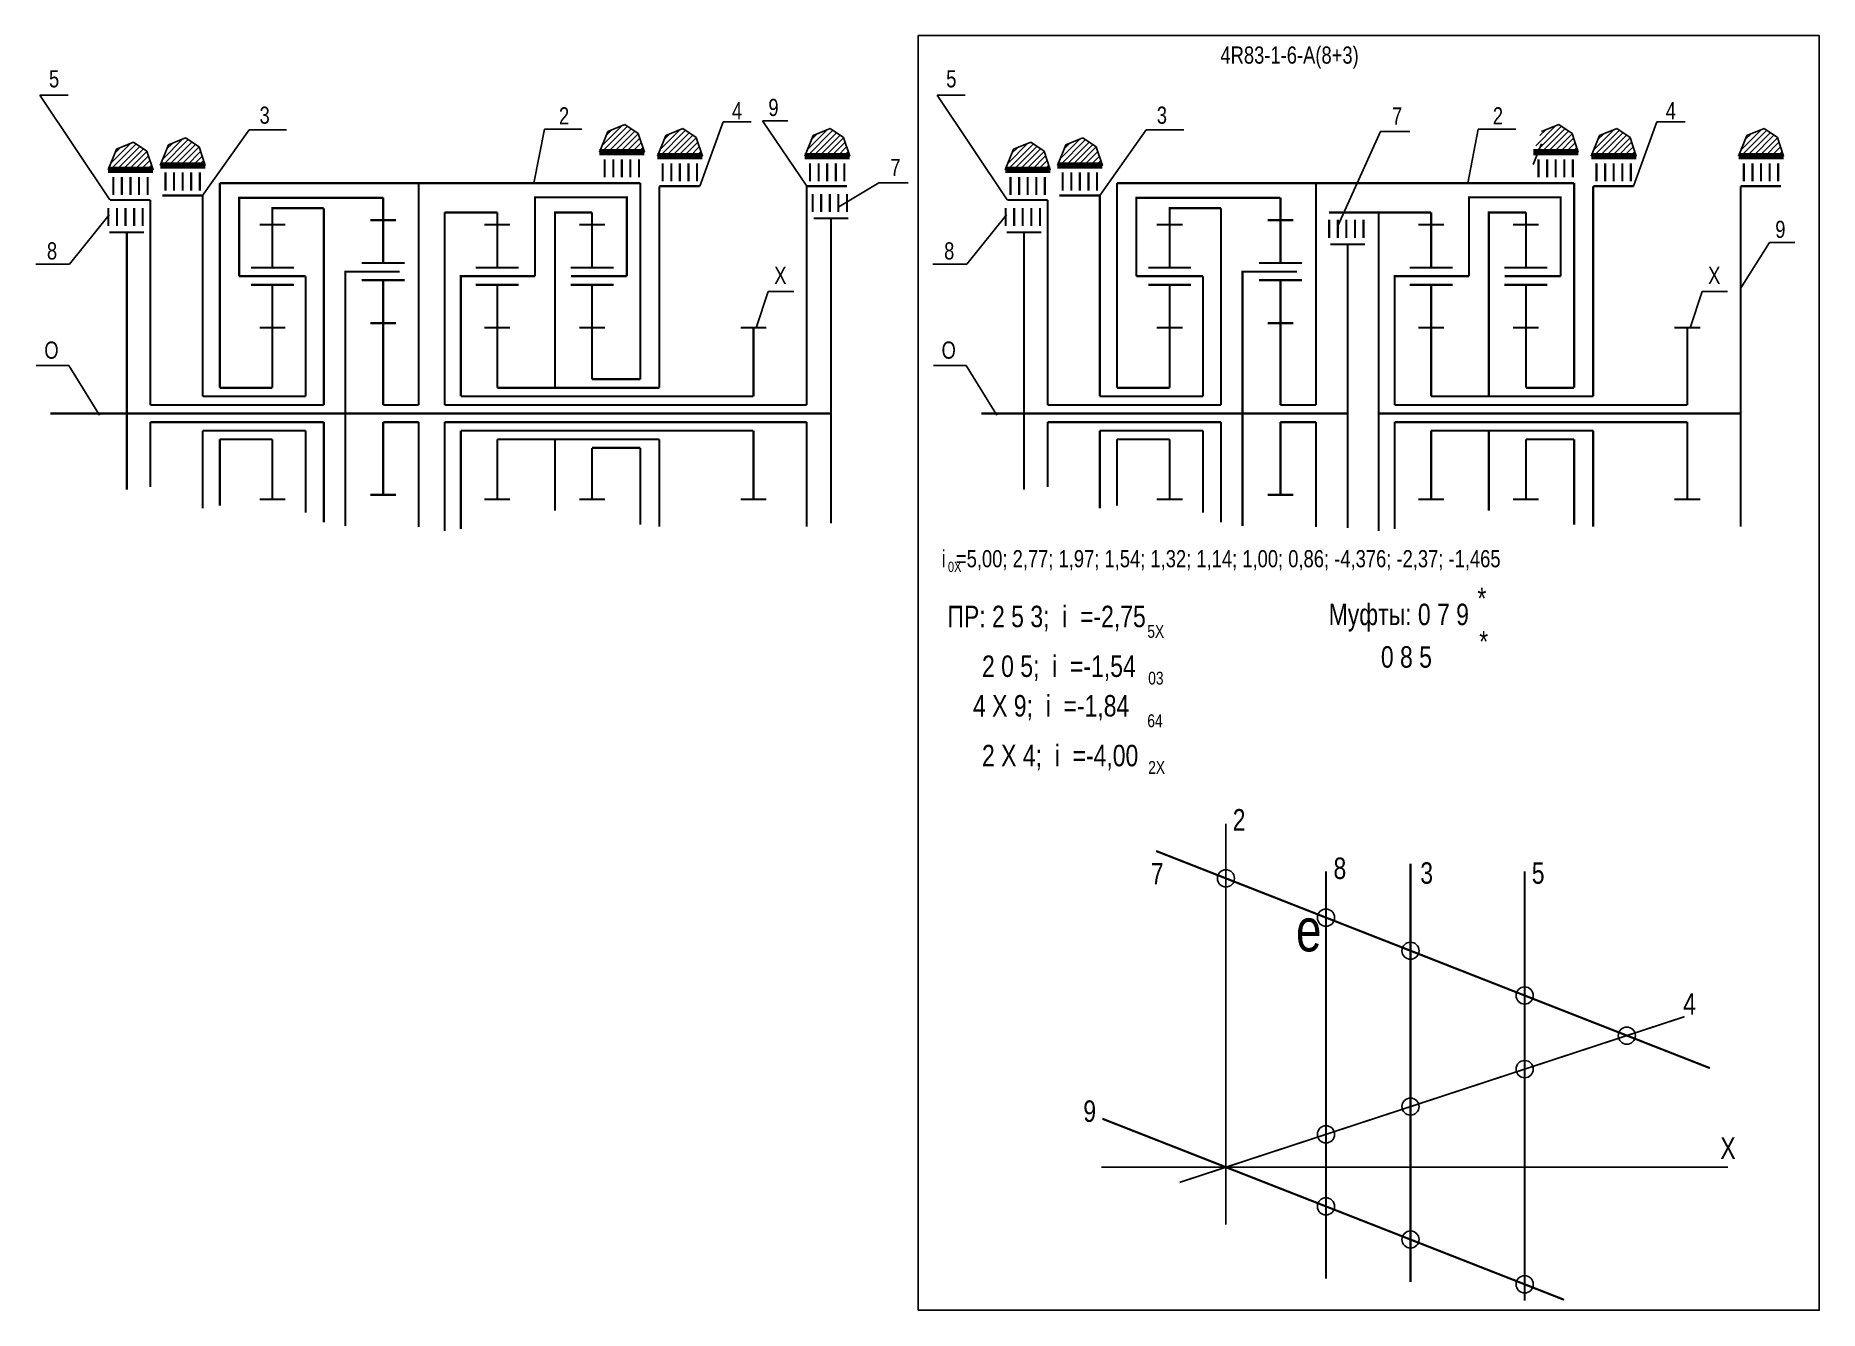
# Model space of a CAD drawing. Extents: x -558 to -142, y 153 to 450.
import ezdxf

# ---------------------------------------------------------------- set-up
doc = ezdxf.new("R2010")
doc.units = 0
doc.header["$LTSCALE"] = 15
doc.layers.get('0').update_dxf_attribs({"linetype": 'CONTINUOUS'})
doc.layers.add('DIM', color=92, linetype='CONTINUOUS')
doc.layers.add('MAIN', color=5, linetype='CONTINUOUS')
doc.styles.add('AMK', font='amk.shx', dxfattribs={"width": 0.8})

msp = doc.modelspace()

# ---------------------------------------------------------------- hatches: boundary and pattern name
at = {"layer": 'DIM'}
h = msp.add_hatch(dxfattribs=at)
h.set_pattern_fill('_USER', color=0, angle=45, style=0, pattern_type=0)
h.set_pattern_definition([(45, (-174.4936, -2.958), (-0.7071068, 0.7071068), [])])
h.paths.add_polyline_path([(-424.79, 427.56), (-426.73, 422.74), (-416.24, 422.74), (-417.69, 427.06), (-420.8, 429.18)])
h = msp.add_hatch(dxfattribs=at)
h.set_pattern_fill('_USER', color=0, angle=45, style=0, pattern_type=0)
h.set_pattern_definition([(45, (-160.9732, -3.8894), (-0.7071068, 0.7071068), [])])
h.paths.add_polyline_path([(-411.27, 426.63), (-413.21, 421.81), (-402.72, 421.81), (-404.17, 426.13), (-407.28, 428.25)])
h = msp.add_hatch(dxfattribs=at)
h.set_pattern_fill('_USER', color=0, angle=45, style=0, pattern_type=0)
h.set_pattern_definition([(45, (-126.6354, -3.8894), (-0.7071068, 0.7071068), [])])
h.paths.add_polyline_path([(-376.93, 426.63), (-378.88, 421.81), (-368.38, 421.81), (-369.83, 426.13), (-372.94, 428.25)])
h = msp.add_hatch(dxfattribs=at)
h.set_pattern_fill('_USER', color=0, angle=45, style=0, pattern_type=0)
h.set_pattern_definition([(45, (43.1378, -2.958), (-0.7071068, 0.7071068), [])])
h.paths.add_polyline_path([(-207.16, 427.56), (-209.1, 422.74), (-198.61, 422.74), (-200.05, 427.06), (-203.17, 429.18)])
h = msp.add_hatch(dxfattribs=at)
h.set_pattern_fill('_USER', color=0, angle=45, style=0, pattern_type=0)
h.set_pattern_definition([(45, (56.6582, -3.8894), (-0.7071068, 0.7071068), [])])
h.paths.add_polyline_path([(-193.64, 426.63), (-195.58, 421.81), (-185.09, 421.81), (-186.53, 426.13), (-189.65, 428.25)])
h = msp.add_hatch(dxfattribs=at)
h.set_pattern_fill('_USER', color=0, angle=45, style=0, pattern_type=0)
h.set_pattern_definition([(45, (90.996, -3.8894), (-0.7071068, 0.7071068), [])])
h.paths.add_polyline_path([(-159.3, 426.63), (-161.24, 421.81), (-150.75, 421.81), (-152.2, 426.13), (-155.31, 428.25)])
h = msp.add_hatch(dxfattribs=at)
h.set_pattern_fill('_USER', color=0, angle=45, style=0, pattern_type=0)
h.set_pattern_definition([(45, (-289.0009, -7.0779), (-0.7071068, 0.7071068), [])])
h.paths.add_polyline_path([(-539.3, 423.44), (-541.24, 418.62), (-530.74, 418.62), (-532.19, 422.94), (-535.31, 425.06)])
h = msp.add_hatch(dxfattribs=at)
h.set_pattern_fill('_USER', color=0, angle=45, style=0, pattern_type=0)
h.set_pattern_definition([(45, (-276.8427, -6.0566), (-0.7071068, 0.7071068), [])])
h.paths.add_polyline_path([(-527.14, 424.46), (-529.08, 419.64), (-518.59, 419.64), (-520.03, 423.96), (-523.15, 426.08)])
h = msp.add_hatch(dxfattribs=at)
h.set_pattern_fill('_USER', color=0, angle=45, style=0, pattern_type=0)
h.set_pattern_definition([(45, (-79.9076, -7.0779), (-0.7071068, 0.7071068), [])])
h.paths.add_polyline_path([(-330.2, 423.44), (-332.15, 418.62), (-321.65, 418.62), (-323.1, 422.94), (-326.22, 425.06)])
h = msp.add_hatch(dxfattribs=at)
h.set_pattern_fill('_USER', color=0, angle=45, style=0, pattern_type=0)
h.set_pattern_definition([(45, (-67.7493, -6.0566), (-0.7071068, 0.7071068), [])])
h.paths.add_polyline_path([(-318.05, 424.46), (-319.99, 419.64), (-309.49, 419.64), (-310.94, 423.96), (-314.06, 426.08)])

# ---------------------------------------------------------------- linework, layer by layer
at = {"const_width": 0.4}
for points in [[(-280.72, 266.24), (-280.72, 172.82)], [(-257.4, 255.14), (-257.4, 160.27)], [(-211.1, 255.14), (-211.1, 155.11)], [(-291.52, 182.67), (-173.85, 221.29)]]:
    msp.add_lwpolyline(points, dxfattribs=at)
at = {"layer": 'DIM', "color": 0}
for p, q in [((-557.12, 435.98), (-540.78, 411.6)), ((-557.12, 435.98), (-550.55, 435.98)), ((-348.02, 435.98), (-341.46, 435.98)), ((-348.02, 435.98), (-331.68, 411.6)), ((-424.79, 427.56), (-420.8, 429.18)), ((-420.8, 429.18), (-417.69, 427.06)), ((-411.27, 426.63), (-407.28, 428.25)), ((-407.28, 428.25), (-404.17, 426.13)), ((-397.92, 429.83), (-403.34, 414.79)), ((-397.92, 429.83), (-391.35, 429.83)), ((-388.73, 430.04), (-382.82, 430.04)), ((-388.73, 430.04), (-378.41, 414.79)), ((-376.93, 426.63), (-372.94, 428.25)), ((-372.94, 428.25), (-369.83, 426.13)), ((-207.16, 427.56), (-203.17, 429.18)), ((-203.17, 429.18), (-200.05, 427.06)), ((-193.64, 426.63), (-189.65, 428.25)), ((-189.65, 428.25), (-186.53, 426.13)), ((-180.29, 429.83), (-185.7, 414.79)), ((-180.29, 429.83), (-173.72, 429.83)), ((-159.3, 426.63), (-155.31, 428.25)), ((-155.31, 428.25), (-152.2, 426.13)), ((-539.3, 423.44), (-535.31, 425.06)), ((-535.31, 425.06), (-532.19, 422.94)), ((-529.08, 419.64), (-527.14, 424.46)), ((-527.14, 424.46), (-523.15, 426.08)), ((-523.15, 426.08), (-520.03, 423.96)), ((-508.37, 427.9), (-519.2, 412.62)), ((-508.37, 427.9), (-499.64, 427.9)), ((-442.01, 415.51), (-439.55, 428.08)), ((-439.55, 428.08), (-430.81, 428.08)), ((-426.73, 422.74), (-424.79, 427.56)), ((-417.69, 427.06), (-416.24, 422.74)), ((-413.21, 421.81), (-411.27, 426.63)), ((-404.17, 426.13), (-402.72, 421.81)), ((-378.88, 421.81), (-376.93, 426.63)), ((-369.83, 426.13), (-368.38, 421.81)), ((-330.2, 423.44), (-326.22, 425.06)), ((-326.22, 425.06), (-323.1, 422.94)), ((-319.99, 419.64), (-318.05, 424.46)), ((-318.05, 424.46), (-314.06, 426.08)), ((-314.06, 426.08), (-310.94, 423.96)), ((-299.27, 427.9), (-310.11, 412.62)), ((-299.27, 427.9), (-290.55, 427.9)), ((-244.71, 427.57), (-254.56, 405.75)), ((-244.71, 427.57), (-237.85, 427.57)), ((-224.38, 415.51), (-221.91, 428.08)), ((-221.91, 428.08), (-213.18, 428.08)), ((-209.1, 419.86), (-207.16, 424.68)), ((-200.05, 427.06), (-198.61, 422.74)), ((-195.58, 421.81), (-193.64, 426.63)), ((-186.53, 426.13), (-185.09, 421.81)), ((-161.24, 421.81), (-159.3, 426.63)), ((-152.2, 426.13), (-150.75, 421.81)), ((-541.24, 418.62), (-539.3, 423.44)), ((-532.19, 422.94), (-530.74, 418.62)), ((-520.03, 423.96), (-518.59, 419.64)), ((-425.48, 422.55), (-418.57, 422.55)), ((-411.96, 421.62), (-405.05, 421.62)), ((-377.62, 421.62), (-370.71, 421.62)), ((-332.15, 418.62), (-330.2, 423.44)), ((-323.1, 422.94), (-321.65, 418.62)), ((-310.94, 423.96), (-309.49, 419.64)), ((-207.85, 422.55), (-200.94, 422.55)), ((-194.33, 421.62), (-187.42, 421.62)), ((-159.99, 421.62), (-153.08, 421.62)), ((-539.99, 418.43), (-533.07, 418.43)), ((-527.83, 419.45), (-520.92, 419.45)), ((-330.89, 418.43), (-323.98, 418.43)), ((-318.74, 419.45), (-311.82, 419.45)), ((-361.61, 415.59), (-370.91, 409.97)), ((-361.61, 415.59), (-354.75, 415.59)), ((-550.2, 396.63), (-540.97, 408.09)), ((-341.11, 396.63), (-331.88, 408.09)), ((-154.08, 401.64), (-160.78, 390.99)), ((-154.08, 401.64), (-148.17, 401.64)), ((-558.1, 396.63), (-550.2, 396.63)), ((-349.01, 396.63), (-341.11, 396.63)), ((-387.37, 390.28), (-390.18, 381.82)), ((-387.37, 390.28), (-381.45, 390.28)), ((-169.73, 390.28), (-172.55, 381.82)), ((-169.73, 390.28), (-163.82, 390.28)), ((-550.34, 372.99), (-557.95, 372.99)), ((-550.34, 372.99), (-543.21, 361.44)), ((-341.25, 372.99), (-348.85, 372.99)), ((-341.25, 372.99), (-334.11, 361.44))]:
    msp.add_line(p, q, dxfattribs=at)
for points, const_width in [([(-460.41, 415.51), (-515.2, 415.51)], 0.5), ([(-515.2, 415.51), (-515.2, 367.82)], 0.5), ([(-474.03, 415.51), (-417.21, 415.51)], 0.5), ([(-468.83, 363.82), (-468.83, 415.51)], 0.5), ([(-417.21, 369.82), (-417.21, 415.51)], 0.5), ([(-242.78, 415.51), (-306.1, 415.51)], 0.5), ([(-306.1, 415.51), (-306.1, 367.82)], 0.5), ([(-259.74, 363.82), (-259.74, 415.51)], 0.5), ([(-256.4, 415.51), (-199.58, 415.51)], 0.5), ([(-199.58, 367.82), (-199.58, 415.51)], 0.5), ([(-531.36, 411.6), (-531.36, 363.82)], 0.5), ([(-519.2, 412.62), (-519.2, 365.82)], 0.5), ([(-477.11, 412.1), (-510.69, 412.1), (-510.69, 393.82)], 0.5), ([(-441.72, 393.82), (-441.72, 412.22), (-420.34, 412.22), (-420.34, 393.82)], 0.5), ([(-412.75, 414.79), (-412.75, 367.82)], 0.5), ([(-378.41, 414.79), (-378.41, 363.82)], 0.5), ([(-322.27, 411.6), (-322.27, 363.82)], 0.5), ([(-310.11, 412.62), (-310.11, 365.82)], 0.5), ([(-268.01, 412.1), (-301.59, 412.1), (-301.59, 393.82)], 0.5), ([(-224.09, 393.82), (-224.09, 412.22), (-202.7, 412.22), (-202.7, 393.82)], 0.5), ([(-195.12, 414.79), (-195.12, 365.82)], 0.5), ([(-160.78, 414.79), (-160.78, 361.82)], 0.5), ([(-502.93, 405.82), (-502.93, 409.66), (-490.96, 409.66)], 0.5), ([(-490.96, 409.66), (-490.96, 363.82)], 0.5), ([(-462.77, 408.68), (-462.77, 363.82)], 0.5), ([(-450.53, 408.68), (-462.77, 408.68)], 0.5), ([(-428.44, 408.68), (-437.07, 408.68), (-437.07, 367.82)], 0.5), ([(-376.79, 407.3), (-368.71, 407.3)], 0.5), ([(-372.75, 407.3), (-372.75, 336.23)], 0.5), ([(-293.83, 405.82), (-293.83, 409.66), (-281.87, 409.66)], 0.5), ([(-281.87, 409.66), (-281.87, 363.82)], 0.5), ([(-232.9, 408.68), (-256.7, 408.68)], 0.5), ([(-245.14, 408.68), (-245.14, 334.46)], 0.5), ([(-210.81, 408.68), (-219.44, 408.68), (-219.44, 365.82)], 0.5), ([(-540.91, 404.05), (-532.83, 404.05)], 0.5), ([(-536.87, 404.05), (-536.87, 344.06)], 0.5), ([(-331.82, 404.05), (-323.74, 404.05)], 0.5), ([(-327.78, 404.05), (-327.78, 344.06)], 0.5), ([(-256.4, 401.27), (-248.32, 401.27)], 0.5), ([(-252.36, 401.27), (-252.36, 361.82)], 0.5), ([(-481.56, 394.89), (-485.95, 394.89), (-485.95, 335.59)], 0.5), ([(-272.47, 394.89), (-276.86, 394.89), (-276.86, 335.59)], 0.5), ([(-507.17, 393.82), (-507.68, 393.82)], 0.5), ([(-495.18, 393.82), (-495.18, 365.82)], 0.5), ([(-455.41, 393.82), (-459.01, 393.82), (-459.01, 365.82)], 0.5), ([(-445.64, 393.82), (-441.72, 393.82)], 0.5), ([(-298.08, 393.82), (-298.58, 393.82)], 0.5), ([(-286.08, 393.82), (-286.08, 365.82)], 0.5), ([(-237.78, 393.82), (-241.38, 393.82), (-241.38, 363.82)], 0.5), ([(-228.01, 393.82), (-224.09, 393.82)], 0.5), ([(-428.44, 369.82), (-417.21, 369.82)], 0.5), ([(-519.2, 365.82), (-495.18, 365.82)], 0.5), ([(-515.2, 367.82), (-502.93, 367.82)], 0.5), ([(-459.01, 365.82), (-390.82, 365.82)], 0.5), ([(-450.53, 367.82), (-412.75, 367.82)], 0.5), ([(-310.11, 365.82), (-286.08, 365.82)], 0.5), ([(-306.1, 367.82), (-293.83, 367.82)], 0.5), ([(-232.9, 365.82), (-195.12, 365.82)], 0.5), ([(-210.81, 367.82), (-199.58, 367.82)], 0.5), ([(-554.69, 361.82), (-419.92, 361.82)], 0.5), ([(-531.36, 365.31), (-531.36, 363.85)], 0.5), ([(-531.36, 363.82), (-490.96, 363.82)], 0.5), ([(-516.77, 363.82), (-502.93, 363.82)], 0.5), ([(-477.11, 363.82), (-468.83, 363.82)], 0.5), ([(-462.77, 363.82), (-378.41, 363.82)], 0.5), ([(-450.53, 361.82), (-372.75, 361.82)], 0.5), ([(-337.7, 361.82), (-252.36, 361.82)], 0.5), ([(-322.27, 365.31), (-322.27, 363.85)], 0.5), ([(-322.27, 363.82), (-281.87, 363.82)], 0.5), ([(-307.68, 363.82), (-293.83, 363.82)], 0.5), ([(-268.01, 363.82), (-259.74, 363.82)], 0.5), ([(-252.36, 361.82), (-252.36, 335.12)], 0.5), ([(-245.14, 361.82), (-202.29, 361.82)], 0.5), ([(-241.38, 363.82), (-173.19, 363.82)], 0.5), ([(-232.9, 361.82), (-160.78, 361.82)], 0.5), ([(-160.78, 361.82), (-160.78, 335.47)], 0.5), ([(-531.36, 359.85), (-531.36, 344.71)], 0.5), ([(-531.36, 359.82), (-490.96, 359.82)], 0.5), ([(-519.2, 357.82), (-519.2, 339.75)], 0.5), ([(-519.2, 357.82), (-495.18, 357.82)], 0.5), ([(-516.77, 359.82), (-502.93, 359.82)], 0.5), ([(-495.18, 357.82), (-495.18, 338.72)], 0.5), ([(-490.96, 359.82), (-490.96, 336.46)], 0.5), ([(-477.11, 359.82), (-468.83, 359.82)], 0.5), ([(-468.83, 335.41), (-468.83, 359.82)], 0.5), ([(-462.77, 359.82), (-378.41, 359.82)], 0.5), ([(-462.77, 359.82), (-462.77, 334.46)], 0.5), ([(-459.01, 357.82), (-459.01, 334.9)], 0.5), ([(-459.01, 357.82), (-390.82, 357.82)], 0.5), ([(-378.41, 359.82), (-378.41, 335.47)], 0.5), ([(-322.27, 359.85), (-322.27, 344.71)], 0.5), ([(-322.27, 359.82), (-281.87, 359.82)], 0.5), ([(-310.11, 357.82), (-286.08, 357.82)], 0.5), ([(-310.11, 357.82), (-310.11, 339.75)], 0.5), ([(-307.68, 359.82), (-293.83, 359.82)], 0.5), ([(-286.08, 357.82), (-286.08, 338.72)], 0.5), ([(-281.87, 359.82), (-281.87, 336.46)], 0.5), ([(-268.01, 359.82), (-259.74, 359.82)], 0.5), ([(-259.74, 335.41), (-259.74, 359.82)], 0.5), ([(-241.38, 359.82), (-173.19, 359.82)], 0.5), ([(-241.38, 359.82), (-241.38, 334.9)], 0.5), ([(-232.9, 357.82), (-195.12, 357.82)], 0.5), ([(-219.44, 357.82), (-219.44, 339.16)], 0.5), ([(-195.12, 357.82), (-195.12, 335.47)], 0.5), ([(-515.2, 355.82), (-515.2, 340.32)], 0.5), ([(-515.2, 355.82), (-502.93, 355.82)], 0.5), ([(-450.53, 355.82), (-412.75, 355.82)], 0.5), ([(-437.07, 355.82), (-437.07, 339.16)], 0.5), ([(-428.44, 353.82), (-417.21, 353.82)], 0.5), ([(-417.21, 353.82), (-417.21, 335.94)], 0.5), ([(-412.75, 355.82), (-412.75, 335.47)], 0.5), ([(-306.1, 355.82), (-306.1, 340.32)], 0.5), ([(-306.1, 355.82), (-293.83, 355.82)], 0.5), ([(-210.81, 355.82), (-199.58, 355.82)], 0.5), ([(-199.58, 355.82), (-199.58, 335.94)], 0.5), ([(-167.93, 209.3), (-296.99, 259.89)], 0.5), ([(-237.7, 256.94), (-237.7, 159.48)], 0.5), ([(-201.92, 155.33), (-309.5, 197.5)], 0.5), ([(-309.78, 186.22), (-163.68, 186.22)], 0.4)]:
    msp.add_lwpolyline(points, dxfattribs=dict(at, const_width=const_width))
for centre in [(-280.72, 253.51), (-257.4, 244.37), (-237.7, 236.65), (-211.1, 226.22), (-187.29, 216.88), (-211.1, 209.07), (-237.7, 200.34), (-257.4, 193.87), (-257.4, 177.08), (-237.7, 169.36), (-211.1, 158.93)]:
    msp.add_circle(centre, 2, dxfattribs=at)
at = {"layer": 'MAIN'}
for points in [[(-352.43, 152.87), (-352.43, 449.87)], [(-352.43, 449.87), (-142.43, 449.87), (-142.43, 152.87), (-352.43, 152.87)]]:
    msp.add_lwpolyline(points, dxfattribs=at)
at = {"layer": 'MAIN', "color": 0}
for points, const_width in [([(-529.08, 419.64), (-518.59, 419.64)], 1.5), ([(-426.73, 422.74), (-416.24, 422.74)], 1.5), ([(-417.5, 421.09), (-417.5, 416.89)], 0.5), ([(-413.21, 421.81), (-402.72, 421.81)], 1.5), ([(-403.98, 420.16), (-403.98, 415.96)], 0.5), ([(-378.88, 421.81), (-368.38, 421.81)], 1.5), ([(-369.64, 420.16), (-369.64, 415.96)], 0.5), ([(-319.99, 419.64), (-309.49, 419.64)], 1.5), ([(-209.1, 422.74), (-198.61, 422.74)], 1.5), ([(-199.87, 421.09), (-199.87, 416.89)], 0.5), ([(-195.58, 421.81), (-185.09, 421.81)], 1.5), ([(-186.35, 420.16), (-186.35, 415.96)], 0.5), ([(-161.24, 421.81), (-150.75, 421.81)], 1.5), ([(-152.01, 420.16), (-152.01, 415.96)], 0.5), ([(-541.24, 418.62), (-530.74, 418.62)], 1.5), ([(-532.01, 416.97), (-532.01, 412.77)], 0.5), ([(-519.85, 417.99), (-519.85, 413.79)], 0.5), ([(-332.15, 418.62), (-321.65, 418.62)], 1.5), ([(-322.91, 416.97), (-322.91, 412.77)], 0.5), ([(-310.76, 417.99), (-310.76, 413.79)], 0.5), ([(-540.78, 411.6), (-531.36, 411.6)], 0.5), ([(-528.62, 412.62), (-519.2, 412.62)], 0.5), ([(-477.11, 406.89), (-477.11, 412.1)], 0.5), ([(-412.75, 414.79), (-403.34, 414.79)], 0.5), ([(-378.41, 414.79), (-369, 414.79)], 0.5), ([(-369.04, 413), (-369.04, 408.8)], 0.5), ([(-331.68, 411.6), (-322.27, 411.6)], 0.5), ([(-319.52, 412.62), (-310.11, 412.62)], 0.5), ([(-268.01, 406.89), (-268.01, 412.1)], 0.5), ([(-195.12, 414.79), (-185.7, 414.79)], 0.5), ([(-160.78, 414.79), (-151.37, 414.79)], 0.5), ([(-533.16, 409.74), (-533.16, 405.54)], 0.5), ([(-450.53, 405.82), (-450.53, 408.68)], 0.5), ([(-428.44, 395.82), (-428.44, 408.68)], 0.5), ([(-324.07, 409.74), (-324.07, 405.54)], 0.5), ([(-232.9, 405.82), (-232.9, 408.68)], 0.5), ([(-210.81, 395.82), (-210.81, 408.68)], 0.5), ([(-502.93, 405.82), (-505.93, 405.82)], 0.5), ([(-502.93, 395.82), (-502.93, 405.82)], 0.5), ([(-502.93, 405.82), (-499.93, 405.82)], 0.5), ([(-477.11, 406.89), (-480.11, 406.89)], 0.5), ([(-477.11, 396.89), (-477.11, 406.89)], 0.5), ([(-477.11, 406.89), (-474.11, 406.89)], 0.5), ([(-450.53, 405.82), (-453.53, 405.82)], 0.5), ([(-450.53, 405.82), (-447.53, 405.82)], 0.5), ([(-450.53, 395.82), (-450.53, 405.82)], 0.5), ([(-428.44, 405.82), (-431.44, 405.82)], 0.5), ([(-428.44, 405.82), (-425.44, 405.82)], 0.5), ([(-293.83, 405.82), (-296.83, 405.82)], 0.5), ([(-293.83, 395.82), (-293.83, 405.82)], 0.5), ([(-293.83, 405.82), (-290.83, 405.82)], 0.5), ([(-268.01, 406.89), (-271.01, 406.89)], 0.5), ([(-268.01, 396.89), (-268.01, 406.89)], 0.5), ([(-268.01, 406.89), (-265.01, 406.89)], 0.5), ([(-248.65, 406.96), (-248.65, 402.76)], 0.5), ([(-232.9, 405.82), (-235.9, 405.82)], 0.5), ([(-232.9, 395.82), (-232.9, 405.82)], 0.5), ([(-232.9, 405.82), (-229.9, 405.82)], 0.5), ([(-210.81, 405.82), (-213.81, 405.82)], 0.5), ([(-210.81, 405.82), (-207.81, 405.82)], 0.5), ([(-473.27, 394.89), (-481.56, 394.89)], 0.5), ([(-264.18, 394.89), (-272.47, 394.89)], 0.5), ([(-495.18, 393.82), (-510.69, 393.82)], 0.5), ([(-502.93, 391.82), (-507.93, 391.82)], 0.5), ([(-502.93, 381.82), (-502.93, 391.82), (-497.93, 391.82)], 0.5), ([(-477.11, 392.89), (-482.11, 392.89)], 0.5), ([(-477.11, 382.89), (-477.11, 392.89), (-472.11, 392.89)], 0.5), ([(-450.53, 391.82), (-455.53, 391.82)], 0.5), ([(-445.64, 393.82), (-455.41, 393.82)], 0.5), ([(-450.53, 381.82), (-450.53, 391.82), (-445.53, 391.82)], 0.5), ([(-428.44, 391.82), (-433.44, 391.82)], 0.5), ([(-420.34, 393.82), (-433.38, 393.82)], 0.5), ([(-428.44, 381.82), (-428.44, 391.82), (-423.44, 391.82)], 0.5), ([(-286.08, 393.82), (-301.59, 393.82)], 0.5), ([(-293.83, 391.82), (-298.83, 391.82)], 0.5), ([(-293.83, 381.82), (-293.83, 391.82), (-288.83, 391.82)], 0.5), ([(-268.01, 392.89), (-273.01, 392.89)], 0.5), ([(-268.01, 382.89), (-268.01, 392.89), (-263.01, 392.89)], 0.5), ([(-232.9, 391.82), (-237.9, 391.82)], 0.5), ([(-228.01, 393.82), (-237.78, 393.82)], 0.5), ([(-232.9, 381.82), (-232.9, 391.82), (-227.9, 391.82)], 0.5), ([(-210.81, 391.82), (-215.81, 391.82)], 0.5), ([(-202.7, 393.82), (-215.75, 393.82)], 0.5), ([(-210.81, 381.82), (-210.81, 391.82), (-205.81, 391.82)], 0.5), ([(-477.11, 382.89), (-480.11, 382.89)], 0.5), ([(-477.11, 382.89), (-474.11, 382.89)], 0.5), ([(-477.11, 363.82), (-477.11, 382.89)], 0.5), ([(-268.01, 382.89), (-271.01, 382.89)], 0.5), ([(-268.01, 363.82), (-268.01, 382.89)], 0.5), ([(-268.01, 382.89), (-265.01, 382.89)], 0.5), ([(-502.93, 381.82), (-505.93, 381.82)], 0.5), ([(-502.93, 367.82), (-502.93, 381.82)], 0.5), ([(-502.93, 381.82), (-499.93, 381.82)], 0.5), ([(-450.53, 381.82), (-453.53, 381.82)], 0.5), ([(-450.53, 381.82), (-447.53, 381.82)], 0.5), ([(-450.53, 367.82), (-450.53, 381.82)], 0.5), ([(-428.44, 381.82), (-431.44, 381.82)], 0.5), ([(-428.44, 369.82), (-428.44, 381.82)], 0.5), ([(-428.44, 381.82), (-425.44, 381.82)], 0.5), ([(-390.82, 381.82), (-393.82, 381.82)], 0.5), ([(-390.82, 365.82), (-390.82, 381.82)], 0.5), ([(-390.82, 381.82), (-387.82, 381.82)], 0.5), ([(-293.83, 381.82), (-296.83, 381.82)], 0.5), ([(-293.83, 367.82), (-293.83, 381.82)], 0.5), ([(-293.83, 381.82), (-290.83, 381.82)], 0.5), ([(-232.9, 381.82), (-235.9, 381.82)], 0.5), ([(-232.9, 365.82), (-232.9, 381.82)], 0.5), ([(-232.9, 381.82), (-229.9, 381.82)], 0.5), ([(-210.81, 381.82), (-213.81, 381.82)], 0.5), ([(-210.81, 367.82), (-210.81, 381.82)], 0.5), ([(-210.81, 381.82), (-207.81, 381.82)], 0.5), ([(-173.19, 381.82), (-176.19, 381.82)], 0.5), ([(-173.19, 381.82), (-170.19, 381.82)], 0.5), ([(-173.19, 363.82), (-173.19, 381.82)], 0.5), ([(-477.11, 359.82), (-477.11, 342.89)], 0.5), ([(-390.82, 357.82), (-390.82, 341.82)], 0.5), ([(-268.01, 359.82), (-268.01, 342.89)], 0.5), ([(-232.9, 357.82), (-232.9, 341.82)], 0.5), ([(-173.19, 359.82), (-173.19, 341.82)], 0.5), ([(-502.93, 355.82), (-502.93, 341.82)], 0.5), ([(-450.53, 355.82), (-450.53, 341.82)], 0.5), ([(-428.44, 353.82), (-428.44, 341.82)], 0.5), ([(-293.83, 355.82), (-293.83, 341.82)], 0.5), ([(-210.81, 355.82), (-210.81, 341.82)], 0.5), ([(-502.93, 341.82), (-505.93, 341.82)], 0.5), ([(-502.93, 341.82), (-499.93, 341.82)], 0.5), ([(-477.11, 342.89), (-480.11, 342.89)], 0.5), ([(-477.11, 342.89), (-474.11, 342.89)], 0.5), ([(-450.53, 341.82), (-453.53, 341.82)], 0.5), ([(-450.53, 341.82), (-447.53, 341.82)], 0.5), ([(-428.44, 341.82), (-431.44, 341.82)], 0.5), ([(-428.44, 341.82), (-425.44, 341.82)], 0.5), ([(-390.82, 341.82), (-393.82, 341.82)], 0.5), ([(-390.82, 341.82), (-387.82, 341.82)], 0.5), ([(-293.83, 341.82), (-296.83, 341.82)], 0.5), ([(-293.83, 341.82), (-290.83, 341.82)], 0.5), ([(-268.01, 342.89), (-271.01, 342.89)], 0.5), ([(-268.01, 342.89), (-265.01, 342.89)], 0.5), ([(-232.9, 341.82), (-235.9, 341.82)], 0.5), ([(-232.9, 341.82), (-229.9, 341.82)], 0.5), ([(-210.81, 341.82), (-213.81, 341.82)], 0.5), ([(-210.81, 341.82), (-207.81, 341.82)], 0.5), ([(-173.19, 341.82), (-176.19, 341.82)], 0.5), ([(-173.19, 341.82), (-170.19, 341.82)], 0.5)]:
    msp.add_lwpolyline(points, dxfattribs=dict(at, const_width=const_width))
for points in [[(-425.5, 421.09, 0.5, 0.5, 0), (-425.5, 416.89, 0.5, 0.5, 0)], [(-423.5, 421.09, 0.5, 0.5, 0), (-423.5, 416.89, 0.5, 0.5, 0)], [(-421.5, 421.09, 0.5, 0.5, 0), (-421.5, 416.89, 0.5, 0.5, 0)], [(-419.5, 421.09, 0.5, 0.5, 0), (-419.5, 416.89, 0.5, 0.5, 0)], [(-411.98, 420.16, 0.5, 0.5, 0), (-411.98, 415.96, 0.5, 0.5, 0)], [(-409.98, 420.16, 0.5, 0.5, 0), (-409.98, 415.96, 0.5, 0.5, 0)], [(-407.98, 420.16, 0.5, 0.5, 0), (-407.98, 415.96, 0.5, 0.5, 0)], [(-405.98, 420.16, 0.5, 0.5, 0), (-405.98, 415.96, 0.5, 0.5, 0)], [(-377.64, 420.16, 0.5, 0.5, 0), (-377.64, 415.96, 0.5, 0.5, 0)], [(-375.64, 420.16, 0.5, 0.5, 0), (-375.64, 415.96, 0.5, 0.5, 0)], [(-373.64, 420.16, 0.5, 0.5, 0), (-373.64, 415.96, 0.5, 0.5, 0)], [(-371.64, 420.16, 0.5, 0.5, 0), (-371.64, 415.96, 0.5, 0.5, 0)], [(-207.87, 421.09, 0.5, 0.5, 0), (-207.87, 416.89, 0.5, 0.5, 0)], [(-205.87, 421.09, 0.5, 0.5, 0), (-205.87, 416.89, 0.5, 0.5, 0)], [(-203.87, 421.09, 0.5, 0.5, 0), (-203.87, 416.89, 0.5, 0.5, 0)], [(-201.87, 421.09, 0.5, 0.5, 0), (-201.87, 416.89, 0.5, 0.5, 0)], [(-194.35, 420.16, 0.5, 0.5, 0), (-194.35, 415.96, 0.5, 0.5, 0)], [(-192.35, 420.16, 0.5, 0.5, 0), (-192.35, 415.96, 0.5, 0.5, 0)], [(-190.35, 420.16, 0.5, 0.5, 0), (-190.35, 415.96, 0.5, 0.5, 0)], [(-188.35, 420.16, 0.5, 0.5, 0), (-188.35, 415.96, 0.5, 0.5, 0)], [(-160.01, 420.16, 0.5, 0.5, 0), (-160.01, 415.96, 0.5, 0.5, 0)], [(-158.01, 420.16, 0.5, 0.5, 0), (-158.01, 415.96, 0.5, 0.5, 0)], [(-156.01, 420.16, 0.5, 0.5, 0), (-156.01, 415.96, 0.5, 0.5, 0)], [(-154.01, 420.16, 0.5, 0.5, 0), (-154.01, 415.96, 0.5, 0.5, 0)], [(-540.01, 416.97, 0.5, 0.5, 0), (-540.01, 412.77, 0.5, 0.5, 0)], [(-538.01, 416.97, 0.5, 0.5, 0), (-538.01, 412.77, 0.5, 0.5, 0)], [(-536.01, 416.97, 0.5, 0.5, 0), (-536.01, 412.77, 0.5, 0.5, 0)], [(-534.01, 416.97, 0.5, 0.5, 0), (-534.01, 412.77, 0.5, 0.5, 0)], [(-527.85, 417.99, 0.5, 0.5, 0), (-527.85, 413.79, 0.5, 0.5, 0)], [(-525.85, 417.99, 0.5, 0.5, 0), (-525.85, 413.79, 0.5, 0.5, 0)], [(-523.85, 417.99, 0.5, 0.5, 0), (-523.85, 413.79, 0.5, 0.5, 0)], [(-521.85, 417.99, 0.5, 0.5, 0), (-521.85, 413.79, 0.5, 0.5, 0)], [(-330.91, 416.97, 0.5, 0.5, 0), (-330.91, 412.77, 0.5, 0.5, 0)], [(-328.91, 416.97, 0.5, 0.5, 0), (-328.91, 412.77, 0.5, 0.5, 0)], [(-326.91, 416.97, 0.5, 0.5, 0), (-326.91, 412.77, 0.5, 0.5, 0)], [(-324.91, 416.97, 0.5, 0.5, 0), (-324.91, 412.77, 0.5, 0.5, 0)], [(-318.76, 417.99, 0.5, 0.5, 0), (-318.76, 413.79, 0.5, 0.5, 0)], [(-316.76, 417.99, 0.5, 0.5, 0), (-316.76, 413.79, 0.5, 0.5, 0)], [(-314.76, 417.99, 0.5, 0.5, 0), (-314.76, 413.79, 0.5, 0.5, 0)], [(-312.76, 417.99, 0.5, 0.5, 0), (-312.76, 413.79, 0.5, 0.5, 0)], [(-377.04, 413, 0.5, 0.5, 0), (-377.04, 408.8, 0.5, 0.5, 0)], [(-375.04, 413, 0.5, 0.5, 0), (-375.04, 408.8, 0.5, 0.5, 0)], [(-373.04, 413, 0.5, 0.5, 0), (-373.04, 408.8, 0.5, 0.5, 0)], [(-371.04, 413, 0.5, 0.5, 0), (-371.04, 408.8, 0.5, 0.5, 0)], [(-541.16, 409.74, 0.5, 0.5, 0), (-541.16, 405.54, 0.5, 0.5, 0)], [(-539.16, 409.74, 0.5, 0.5, 0), (-539.16, 405.54, 0.5, 0.5, 0)], [(-537.16, 409.74, 0.5, 0.5, 0), (-537.16, 405.54, 0.5, 0.5, 0)], [(-535.16, 409.74, 0.5, 0.5, 0), (-535.16, 405.54, 0.5, 0.5, 0)], [(-332.07, 409.74, 0.5, 0.5, 0), (-332.07, 405.54, 0.5, 0.5, 0)], [(-330.07, 409.74, 0.5, 0.5, 0), (-330.07, 405.54, 0.5, 0.5, 0)], [(-328.07, 409.74, 0.5, 0.5, 0), (-328.07, 405.54, 0.5, 0.5, 0)], [(-326.07, 409.74, 0.5, 0.5, 0), (-326.07, 405.54, 0.5, 0.5, 0)], [(-256.65, 406.96, 0.5, 0.5, 0), (-256.65, 402.76, 0.5, 0.5, 0)], [(-254.65, 406.96, 0.5, 0.5, 0), (-254.65, 402.76, 0.5, 0.5, 0)], [(-252.65, 406.96, 0.5, 0.5, 0), (-252.65, 402.76, 0.5, 0.5, 0)], [(-250.65, 406.96, 0.5, 0.5, 0), (-250.65, 402.76, 0.5, 0.5, 0)], [(-497.93, 395.82, 0.5, 0.5, 0), (-507.93, 395.82, 0.5, 0.5, 0)], [(-472.11, 396.89, 0.5, 0.5, 0), (-482.11, 396.89, 0.5, 0.5, 0)], [(-445.53, 395.82, 0.5, 0.5, 0), (-455.53, 395.82, 0.5, 0.5, 0)], [(-423.44, 395.82, 0.5, 0.5, 0), (-433.44, 395.82, 0.5, 0.5, 0)], [(-288.83, 395.82, 0.5, 0.5, 0), (-298.83, 395.82, 0.5, 0.5, 0)], [(-263.01, 396.89, 0.5, 0.5, 0), (-273.01, 396.89, 0.5, 0.5, 0)], [(-227.9, 395.82, 0.5, 0.5, 0), (-237.9, 395.82, 0.5, 0.5, 0)], [(-205.81, 395.82, 0.5, 0.5, 0), (-215.81, 395.82, 0.5, 0.5, 0)]]:
    msp.add_lwpolyline(points, format="xyseb", dxfattribs=at)

# ---------------------------------------------------------------- texts
at = {"layer": 'DIM', "color": 0, "style": 'AMK', "width": 0.8}
for s, height, p in [('4R83-1-6-A(8+3)', 4, (-282, 443.35)), ('5', 4, (-555, 437.82)), ('5', 4, (-345.91, 437.82)), ('3', 4, (-505.93, 429.34)), ('2', 4, (-436.15, 429.19)), ('4', 4, (-395.86, 430.4)), ('9', 4, (-387.35, 431.15)), ('3', 4, (-296.83, 429.34)), ('7', 4, (-242.03, 429.14)), ('2', 4, (-218.52, 429.19)), ('4', 4, (-178.23, 430.4)), ('7', 4, (-358.94, 417.16)), ('9', 4, (-152.7, 402.74)), ('8', 4, (-555.48, 397.72)), ('8', 4, (-346.39, 397.72)), ('X', 4, (-385.98, 392.01)), ('X', 4, (-168.35, 392.01)), ('O', 4, (-556.09, 374.6)), ('O', 4, (-346.99, 374.6)), ('i  =5,00; 2,77; 1,97; 1,54; 1,32; 1,14; 1,00; 0,86; -4,376; -2,37; -1,465', 4, (-346.97, 326)), ('0X', 2.4, (-345.5, 324.9)), ('*', 5, (-222.12, 316.25)), (' ПР: 2 5 3;  i  =-2,75', 5, (-347.1, 312.04)), ('Муфты: 0 7 9', 5, (-256.78, 312.52)), ('5X', 3, (-299.04, 309.56)), ('       0 8 5', 5, (-255.01, 302.61)), ('*', 5, (-221.69, 306.18)), ('    2 0 5;  i  =-1,54', 5, (-343.51, 300.45)), ('03', 3, (-298.83, 298.67)), ('     4 X 9;  i  =-1,84', 5, (-347.1, 291.23)), ('64', 3, (-299.04, 288.74)), ('    2 X 4;  i  =-4,00', 5, (-343.51, 279.63)), ('2X', 3, (-298.83, 277.86)), ('2', 5, (-279.14, 264.66)), ('8', 5, (-255.65, 253.37)), ('7', 5, (-298.21, 252.12)), ('3', 5, (-235.43, 252.26)), ('5', 5, (-209.44, 252.26)), ('e', 10, (-264.4, 236.5)), ('4', 5, (-174.15, 221.76)), ('9', 5, (-313.95, 196.78)), ('X', 5, (-165.5, 188.14))]:
    msp.add_text(s, height=height, dxfattribs=at).set_placement(p)

doc.saveas('drawing.dxf')
